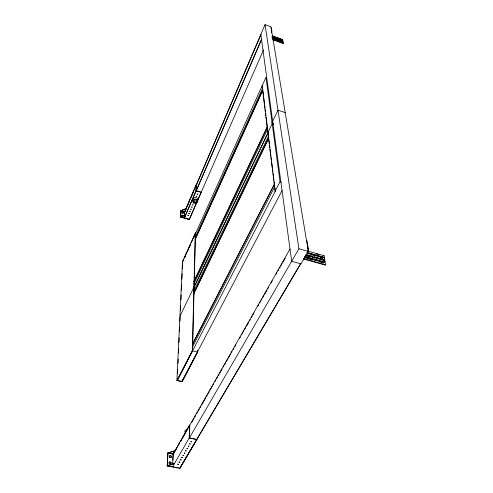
<?xml version="1.0" encoding="UTF-8"?>
<svg xmlns="http://www.w3.org/2000/svg" width="493" height="493" viewBox="0 0 493 493"><rect width="100%" height="100%" fill="white"/><g stroke="black" fill="none" stroke-linecap="round" stroke-linejoin="round"><path stroke-width="0.74" d="M172.803 460.068L173.08 454.139L174.923 450.725L167.879 452.919L167.176 465.922L179.865 468.35L196.892 439.565L189.454 437.846L189.799 425.176L188.301 427.813M197.551 200.676L201.212 192.221L196.159 190.736M197.514 350.406L197.483 351.996L181.935 381.637M192.603 350.843L195.394 232.893L182.472 261.524L176.907 380.516L182.176 381.693L197.73 352.051L197.755 350.726M167.176 465.922L172.605 466.711L189.22 438.006L189.583 424.929L173.209 453.917M184.456 215.441L184.635 211.676L181.023 210.671L185.843 208.773L181.03 210.573L180.697 216.791L184.333 217.82L195.998 190.785L196.165 184.696L184.536 211.91L184.357 215.675M196.177 189.996L196.319 184.832M176.907 380.516L192.276 350.769L195.394 232.893M179.865 468.35L179.877 467.937M184.69 211.854L180.937 210.788L180.604 217.006L189.324 219.471L184.548 217.918M182.176 381.693L182.231 380.165M177.221 380.584L192.609 350.782M177.542 373.663L177.72 369.787M178.072 363.366L178.213 359.126M178.497 353.093L178.712 348.459M178.99 342.425L179.206 337.797M179.483 331.758L179.698 327.13M179.976 321.091L180.191 316.469M180.475 310.325L180.691 305.709M181.011 299.843L181.184 295.06M181.473 289.927L181.677 284.412M181.923 279.137L182.17 273.763M182.459 268.562L182.669 263.114M181.609 289.958L181.683 288.436M182.595 268.593L182.533 267.033M185.565 214.979L180.697 216.791M172.593 464.511L172.661 463.026M184.333 217.82L180.703 216.692L180.604 217.006M184.629 211.602L181.03 210.573L180.937 210.881L184.536 211.91M172.735 464.258L173.222 453.893L167.866 453.116M184.394 218.079L261.506 39.317M183.174 216.168L183.186 216.057A0.715 0.425 23.1 0 0 182.139 215.429A0.715 0.425 23.1 0 0 182.194 216.217M307.866 248.577L307.866 248.047M194.008 202.937L193.373 202.826L193.989 202.74M307.404 246.229L307.447 245.539M271.384 30.073L271.403 29.629M271.507 31.17L271.452 30.819M184.678 211.953L265.037 24.65L270.916 26.795L308.322 251.436L300.958 263.872L291.671 261.29L260.84 34.43M184.826 212.089L186.644 207.849M187.248 206.438L188.16 204.318M188.764 202.906L189.676 200.787M191.192 197.249L192.104 195.129M192.708 193.718L193.62 191.598M195.739 186.65L239.419 84.907M240.023 83.49L251.245 57.348M251.855 55.937L260.951 34.738M184.246 217.937L185.565 214.88M196.122 191.118L261.598 39.465M196.744 202.34L189.324 219.373L180.611 216.908M197.336 201.082L263.552 49.818M189.324 219.471L196.941 202.068M271.316 32.495L271.914 31.114L271.027 27.435M274.792 37.32L275.18 37.665L272.721 36.574M272.919 38.793C278.027 40.069 274.422 39.2 275.267 39.693M276.413 39.723L276.29 40.007L282.335 42.022L276.074 39.723L276.351 40.364L281.189 42.102M281.571 39.767L275.735 37.782L281.639 40.118C282.538 40.13 280.905 39.508 281.706 40.198M276.123 39.046L281.823 41.11C282.662 41.301 281.398 40.321 281.725 41.073M272.678 39.687L283.161 43.458L282.588 39.526L272.611 35.927M281.941 41.714L282.076 42.145M182.737 261.641L183.679 259.546M184.314 258.153L190.618 244.189M191.247 242.79L195.666 233.016M267.859 132.672L262.128 85.831L265.986 77.284L272.204 123.601L267.872 132.771L275.23 191.389L177.227 380.454L181.942 381.508M184.82 257.315L185.769 255.214M187.346 251.72L187.981 250.321M189.244 247.517L190.193 245.422M193.669 237.725L194.618 235.623M195.253 234.224L262.128 85.831M195.444 236.788L262.467 88.58M283.161 43.458L282.588 39.526M195.407 238.606L262.658 90.17M195.394 239.062L262.707 90.57M193.952 281.25L267.163 126.96M193.94 281.774L267.218 127.434M193.841 283.986L267.452 129.326M272.019 122.221L272.604 121.001M272.684 121.574L272.099 122.794L272.931 123.065M194.039 287.129L268.032 132.728M194.032 287.234L268.044 132.827M193.897 291.11L268.457 136.222L268.124 133.504M193.848 293.286L268.531 138.132M193.835 293.834L268.586 138.625M192.553 343.775L274.342 184.172L274.065 181.899M192.535 344.416L274.231 184.709M192.424 347.078L274.521 187.094M275.039 191.333L280.012 181.72L272.222 123.7L273.504 124.119M282.095 190.508L182.003 381.385M173.672 453.517L175.194 450.842M175.952 449.505L178.232 445.493M178.99 444.156L179.754 442.819M180.894 440.816L181.652 439.479M182.416 438.141L185.072 433.464M185.836 432.127L290.001 249.02M173.672 453.523L174.799 451.545M175.551 450.226L176.673 448.254M178.922 444.298L179.674 442.979M180.426 441.66L181.177 440.341M181.923 439.023L186.052 431.769M186.798 430.451L187.55 429.132M191.74 422.384L194.02 418.378M194.784 417.047L195.542 415.71M196.682 413.707L197.44 412.37M198.204 411.039L199.345 409.036M200.103 407.699L200.861 406.368M201.625 405.03L205.803 397.685M206.561 396.354L207.325 395.016M208.083 393.685L209.223 391.682M209.981 390.345L212.267 386.339M213.025 385.002L213.783 383.671M214.923 381.668L215.688 380.331M216.445 379L217.586 376.997M218.344 375.66L219.108 374.323M219.866 372.991L222.146 368.986M223.286 366.983L224.044 365.646M224.808 364.315L225.566 362.977M226.324 361.64L227.47 359.637M228.228 358.306L230.508 354.301M231.266 352.963L232.03 351.632M233.171 349.629L233.929 348.292M234.686 346.955L235.827 344.958M239.629 338.278L240.387 336.947M241.527 334.944L242.291 333.607M243.049 332.27L243.807 330.939M244.571 329.601L245.711 327.599M246.469 326.267L248.749 322.262M249.513 320.925L250.271 319.587M251.412 317.591L252.169 316.253M252.934 314.916L254.074 312.913M257.87 306.239L258.634 304.908M259.774 302.905L260.532 301.568M261.296 300.231L262.054 298.9M262.812 297.562L263.952 295.56M264.716 294.222L266.996 290.223M267.754 288.886L268.512 287.548M271.175 282.877L272.315 280.874M276.117 274.2L276.875 272.863M278.015 270.86L278.779 269.529M279.537 268.192L280.295 266.861M281.059 265.524L282.199 263.521M282.957 262.184L285.237 258.178M173.216 453.72L168.002 452.697L167.306 465.7L174.331 463.728L167.189 465.712L178.435 467.869M189.257 438.178L298.918 248.768L265.037 24.65M307.749 251.023L308.489 249.772L306.979 240.732L306.517 240.596M180.272 467.278L300.539 263.81M179.871 468.147L300.693 263.804M311.853 254.197L312.069 253.84A0.678 0.376 30.6 0 1 312.71 254.443A0.678 0.376 30.6 0 1 312.223 254.721L312.007 255.078A0.678 0.376 30.6 0 0 312.494 254.795A0.678 0.376 30.6 0 0 311.853 254.197L306.837 252.773M312.279 256.65L312.494 256.298A0.684 0.382 30.7 0 1 313.135 256.896A0.684 0.382 30.7 0 1 312.642 257.186L312.433 257.543A0.678 0.382 30.8 0 0 312.919 257.254A0.678 0.382 30.8 0 0 312.279 256.65L305.796 254.826M313.388 255.158A0.678 0.376 30.7 0 1 313.856 254.764L314.066 254.406L322.613 256.828A0.678 0.376 31.2 0 1 323.254 257.426A0.678 0.376 31.2 0 1 322.779 257.71L322.558 258.061L320.425 257.457M314.01 255.645L314.226 255.288L322.779 257.71M312.691 259.047L312.901 258.689A0.684 0.382 30.9 0 1 313.548 259.3A0.684 0.382 30.9 0 1 313.061 259.589L312.845 259.947A0.684 0.382 30.9 0 0 313.332 259.657A0.684 0.382 30.9 0 0 312.691 259.047L304.736 256.81M314.281 257.217L314.497 256.859L323.075 259.281A0.678 0.376 31.3 0 1 323.716 259.885A0.678 0.376 31.3 0 1 323.242 260.175L323.026 260.526A0.678 0.376 31.3 0 0 323.5 260.242A0.678 0.376 31.3 0 0 322.86 259.638L314.281 257.217A0.678 0.382 30.9 0 0 313.819 257.617M314.442 258.11L314.657 257.753L323.242 260.175M314.7 259.614L314.916 259.256L323.525 261.678A0.684 0.382 31.4 0 1 324.172 262.288A0.684 0.382 31.4 0 1 323.698 262.578L323.476 262.929A0.684 0.382 31.4 0 0 323.956 262.64A0.684 0.382 31.4 0 0 323.309 262.036L314.7 259.614A0.684 0.382 31 0 0 314.312 259.632M314.861 260.514L315.076 260.156L323.698 262.578M313.856 254.764L322.391 257.18L322.613 256.828M323.858 256.064L324.074 255.713L307.823 251.097M322.86 259.638L323.075 259.281M323.309 262.036L323.525 261.678M324.074 255.713L325.602 265.172L303.392 258.948M167.996 452.894L174.91 450.922M167.318 465.491L168.643 465.743M170.103 453.56L173.08 454.139M189.22 438.006L196.892 439.565M192.276 350.769L197.73 352.051M192.486 342.906L192.806 342.98M192.467 343.547L192.794 343.621M192.399 346.129L192.726 346.209M169.777 463.907L170.036 463.968A1.041 0.881 35.9 0 0 170.966 463.389L170.991 463.155A1.041 0.881 35.9 0 0 169.592 462.132A1.041 0.881 35.9 0 0 169.327 463.617M180.228 315.705L194.279 286.378M305.605 257.907L307.774 258.517M309.222 258.93L311.397 259.54M319.889 261.925L322.04 262.529M303.331 258.511L325.824 264.821M306.726 254.665L312.494 256.298M305.432 255.152L312.642 257.186M306.658 255.916L308.821 256.526M304.945 256.452L312.901 258.689M304.366 257.143L313.061 259.589M308.02 249.643L308.489 249.772M298.918 248.768L308.322 251.436M316.561 253.994L318.749 254.616M307.047 252.416L312.069 253.84M307.188 253.297L312.223 254.721M195.998 190.785L201.212 192.319M280.012 181.72L281.448 182.163M272.204 123.601L273.492 124.026M285.2 112.583L277.966 110.167L272.062 122.51L272.851 122.498M273.221 39.551L283.29 43.174M272.074 36.057L282.464 39.81M272.087 36.673L274.854 37.671M276.012 38.417L280.825 40.155M272.191 37.302L275.347 38.651L272.068 37.585M281.756 40.753L275.938 38.737L276.308 39.12M272.124 37.943L274.2 38.688M276.185 39.403L281.01 41.141M272.346 38.257L275.125 39.255M324.129 257.463L324.394 258.868M324.665 260.267L324.93 261.672M262.282 85.887L262.535 87.945M262.683 89.165L265.006 108.059M265.191 109.575L265.468 111.856M265.653 113.372L265.937 115.645M266.121 117.161L267.952 132.062M268.703 138.188L269.412 143.993M269.597 145.509L269.881 147.783M270.065 149.299L270.904 156.121M271.088 157.637L271.366 159.911M271.551 161.427L272.857 172.039M273.042 173.554L273.88 180.376M274.49 185.362L275.23 191.389M196.35 200.016A1.547 1.239 1.9 0 1 196.189 201.76A1.547 1.239 1.9 0 1 194.014 201.606A1.547 1.239 1.9 0 1 194.168 199.862M192.868 200.534A2.607 2.095 2 0 1 193.687 197.927A2.607 2.095 2 0 1 197.027 198.168A2.607 2.095 2 0 1 197.366 200.848M182.465 213.259A0.715 0.419 23.1 0 1 182.163 213.062M182.2 212.446A0.715 0.419 23.1 0 1 183.31 213.192M169.592 457.245A1.035 0.869 35 0 1 170.03 455.828A1.035 0.869 35 0 1 171.293 457.011A1.035 0.869 35 0 1 169.789 457.43M184.9 433.908A3.753 2.225 0.2 0 1 185.331 433.39M185.195 432.416A3.734 2.225 0.2 0 1 187.815 429.249M314.657 257.753A0.678 0.382 30.9 0 1 313.992 257.143A0.678 0.382 30.9 0 1 314.497 256.859M314.226 255.288A0.678 0.376 30.7 0 1 313.56 254.684A0.678 0.376 30.7 0 1 314.066 254.406M315.076 260.156A0.684 0.382 31 0 1 314.411 259.54A0.684 0.382 31 0 1 314.916 259.256M322.391 257.18A0.678 0.376 31.2 0 1 323.032 257.777A0.678 0.376 31.2 0 1 322.558 258.061M171.133 462.902L171.108 463.143A1.041 0.881 35.8 0 1 170.177 463.722L169.919 463.66A1.041 0.881 35.8 0 1 169.161 462.514A1.041 0.881 35.8 0 1 170.196 461.873A1.041 0.881 35.8 0 1 171.133 462.902M183.285 215.823L183.273 215.934A0.715 0.425 23.1 0 1 182.644 216.119L182.465 216.063A0.715 0.425 23.1 0 1 181.935 215.435A0.715 0.425 23.1 0 1 182.632 215.225A0.715 0.425 23.1 0 1 183.285 215.823M187.87 215.472L188.492 215.583L187.87 215.472M188.782 213.377L189.404 213.487L188.782 213.377M189.694 211.275L190.323 211.386L189.694 211.275M190.612 209.161L191.241 209.272L190.612 209.161M191.537 207.035L192.165 207.146L191.537 207.035M192.461 204.903L193.09 205.014L192.461 204.903M196.214 196.269L196.849 196.38L196.214 196.269M197.163 194.082L197.798 194.199L197.163 194.082M177.69 464.209L178.595 464.314L177.69 464.209M178.977 462.009L179.89 462.114L178.977 462.009M180.272 459.79L181.184 459.895L180.272 459.79M181.578 457.559L182.49 457.664L181.578 457.559M182.891 455.316L183.809 455.421L182.891 455.316M184.209 453.055C184.807 454.182 185.596 452.291 184.209 453.055M185.541 450.775C186.138 451.908 186.933 450.01 185.541 450.775M186.884 448.482C187.476 449.628 188.246 447.718 186.884 448.482M188.234 446.171C188.825 447.324 189.632 445.401 188.234 446.171M189.589 443.848C190.187 445.006 190.97 443.078 189.589 443.848M190.957 441.506C191.549 442.671 192.375 440.724 190.957 441.506M194.297 202.216A1.547 1.239 1.9 0 0 196.713 201.31A1.547 1.239 1.9 0 0 194.495 200.078A1.547 1.239 1.9 0 0 194.297 202.216M193.694 202.913A2.613 2.095 1.9 0 0 197.773 201.384A2.613 2.095 1.9 0 0 194.032 199.295A2.613 2.095 1.9 0 0 193.694 202.913M182.268 212.828A0.715 0.419 23.1 0 0 183.408 212.951A0.715 0.419 23.1 0 0 182.607 212.187A0.715 0.419 23.1 0 0 182.268 212.828M169.586 456.783A1.035 0.869 35 0 0 171.287 457.11A1.035 0.869 35 0 0 170.504 455.587A1.035 0.869 35 0 0 169.586 456.783"/></g></svg>
